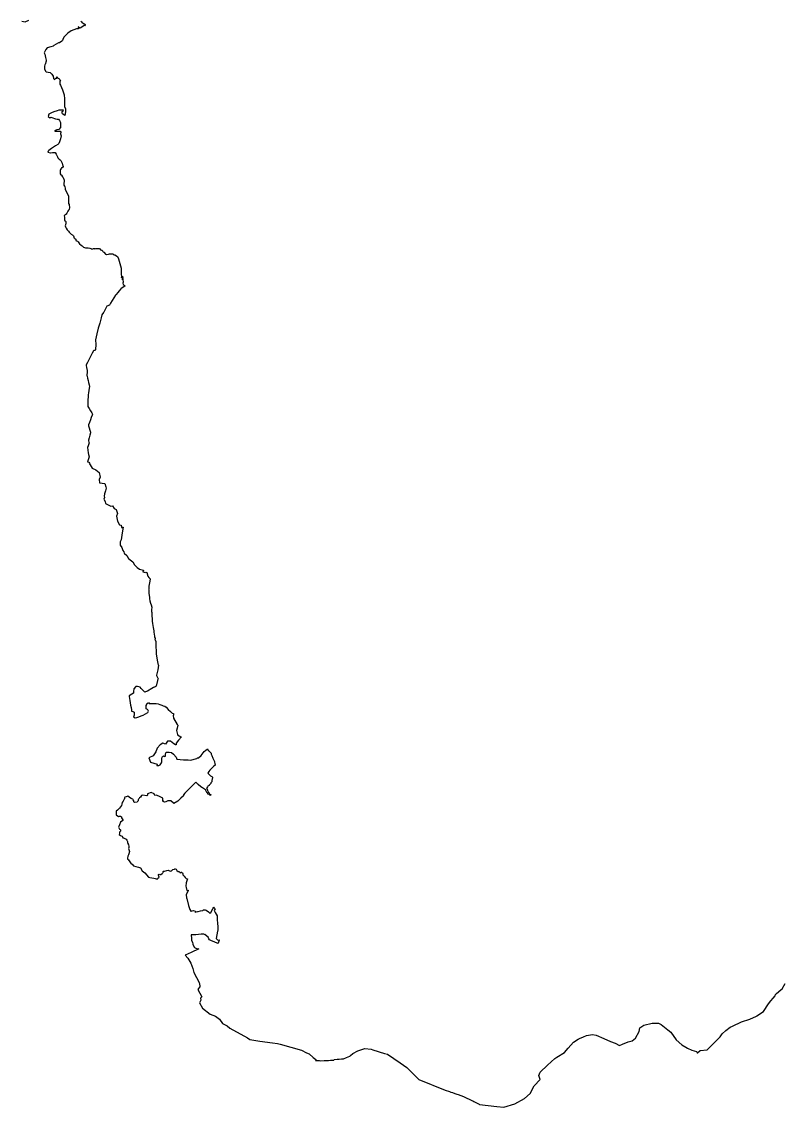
# Model space of a CAD drawing. Header units: metres. Extents: x 291232 to 378809, y 1824167 to 1998918.
# Drawn here: x 316651 to 347730, y 1824167 to 1868442 of the extents above; entities that cross this region are included whole.
import ezdxf

# ---------------------------------------------------------------- set-up
doc = ezdxf.new("R2010")
doc.units = ezdxf.units.M
doc.layers.add('DISTRICT BOUNDRY', color=86, linetype='Continuous')

msp = doc.modelspace()

# ---------------------------------------------------------------- linework, layer by layer
at = {"layer": 'DISTRICT BOUNDRY'}
for points in [[(316651, 1868468, 0), (316788, 1868439, 0), (316938, 1868505, 0)], [(319070, 1868467, 0), (319093, 1868437, 0), (319121, 1868400, 0), (319128, 1868390, 0), (319186, 1868369, 0), (319187, 1868370, 0), (319237, 1868323, 0), (319240, 1868320, 0), (319219, 1868275, 0), (319195, 1868286, 0), (319067, 1868189, 0), (319020, 1868185, 0), (318956, 1868235, 0), (318962, 1868146, 0), (318892, 1868146, 0), (318774, 1868115, 0), (318667, 1868065, 0), (318530, 1867973, 0), (318370, 1867817, 0), (318333, 1867713, 0), (318320, 1867673, 0), (318292, 1867655, 0), (318187, 1867585, 0), (318149, 1867582, 0), (318063, 1867521, 0), (317966, 1867470, 0), (317933, 1867449, 0), (317841, 1867422, 0), (317692, 1867377, 0), (317639, 1867315, 0), (317611, 1867257, 0), (317571, 1867171, 0), (317588, 1867112, 0), (317625, 1866977, 0), (317654, 1866879, 0), (317644, 1866832, 0), (317602, 1866692, 0), (317601, 1866687, 0), (317587, 1866630, 0), (317586, 1866614, 0), (317578, 1866537, 0), (317584, 1866509, 0), (317631, 1866415, 0), (317643, 1866395, 0), (317811, 1866365, 0), (317831, 1866359, 0), (317881, 1866305, 0), (317935, 1866219, 0), (317949, 1866125, 0), (317972, 1866093, 0), (317985, 1866083, 0), (318012, 1866100, 0), (318016, 1866114, 0), (318047, 1866139, 0), (318067, 1866138, 0), (318079, 1866141, 0), (318086, 1866179, 0), (318080, 1866188, 0), (318092, 1866192, 0), (318112, 1866159, 0), (318130, 1866138, 0), (318163, 1866130, 0), (318191, 1866101, 0), (318201, 1866054, 0), (318240, 1866015, 0), (318224, 1866004, 0), (318209, 1866012, 0), (318210, 1865899, 0), (318236, 1865852, 0), (318314, 1865669, 0), (318384, 1865458, 0), (318387, 1865428, 0), (318393, 1865321, 0), (318404, 1865148, 0), (318397, 1865020, 0), (318398, 1864990, 0), (318443, 1864890, 0), (318437, 1864770, 0), (318437, 1864770, 0), (318417, 1864621, 0), (318393, 1864624, 0), (318369, 1864639, 0), (318320, 1864682, 0), (318308, 1864721, 0), (318299, 1864747, 0), (318302, 1864776, 0), (318347, 1864804, 0), (318352, 1864832, 0), (318170, 1864828, 0), (318094, 1864803, 0), (317964, 1864762, 0), (317866, 1864724, 0), (317758, 1864676, 0), (317735, 1864570, 0), (317800, 1864527, 0), (317834, 1864544, 0), (317881, 1864540, 0), (317926, 1864526, 0), (317987, 1864491, 0), (318033, 1864475, 0), (318093, 1864466, 0), (318121, 1864468, 0), (318157, 1864471, 0), (318198, 1864414, 0), (318221, 1864354, 0), (318235, 1864333, 0), (318229, 1864215, 0), (318237, 1864184, 0), (318233, 1864126, 0), (318170, 1864051, 0), (318081, 1864035, 0), (317986, 1863993, 0), (318018, 1863972, 0), (318196, 1863980, 0), (318215, 1863978, 0), (318243, 1863932, 0), (318241, 1863932, 0), (318229, 1863865, 0), (318258, 1863782, 0), (318262, 1863765, 0), (318244, 1863736, 0), (318237, 1863665, 0), (318225, 1863627, 0), (318194, 1863543, 0), (318165, 1863477, 0), (318119, 1863436, 0), (318034, 1863378, 0), (317953, 1863320, 0), (317873, 1863271, 0), (317811, 1863227, 0), (317753, 1863190, 0), (317732, 1863168, 0), (317718, 1863119, 0), (317826, 1863097, 0), (317844, 1863096, 0), (317912, 1863104, 0), (318016, 1863110, 0), (318051, 1863039, 0), (318106, 1862934, 0), (318125, 1862888, 0), (318186, 1862831, 0), (318222, 1862806, 0), (318226, 1862804, 0), (318245, 1862778, 0), (318278, 1862733, 0), (318296, 1862674, 0), (318314, 1862607, 0), (318330, 1862571, 0), (318343, 1862542, 0), (318317, 1862498, 0), (318312, 1862484, 0), (318276, 1862479, 0), (318262, 1862458, 0), (318238, 1862418, 0), (318227, 1862367, 0), (318220, 1862317, 0), (318219, 1862272, 0), (318226, 1862235, 0), (318249, 1862203, 0), (318272, 1862181, 0), (318315, 1862118, 0), (318337, 1862089, 0), (318360, 1862050, 0), (318367, 1862027, 0), (318380, 1861984, 0), (318389, 1861936, 0), (318376, 1861838, 0), (318369, 1861780, 0), (318393, 1861739, 0), (318405, 1861718, 0), (318406, 1861706, 0), (318418, 1861655, 0), (318425, 1861612, 0), (318469, 1861522, 0), (318519, 1861424, 0), (318562, 1861327, 0), (318565, 1861250, 0), (318565, 1861245, 0), (318559, 1861175, 0), (318558, 1861080, 0), (318557, 1861039, 0), (318562, 1861024, 0), (318586, 1860982, 0), (318589, 1860977, 0), (318606, 1860866, 0), (318585, 1860781, 0), (318567, 1860757, 0), (318538, 1860709, 0), (318511, 1860666, 0), (318491, 1860632, 0), (318470, 1860595, 0), (318461, 1860588, 0), (318454, 1860581, 0), (318410, 1860548, 0), (318381, 1860524, 0), (318392, 1860473, 0), (318403, 1860432, 0), (318400, 1860374, 0), (318397, 1860363, 0), (318417, 1860327, 0), (318436, 1860310, 0), (318457, 1860300, 0), (318450, 1860247, 0), (318447, 1860220, 0), (318440, 1860161, 0), (318431, 1860119, 0), (318433, 1860082, 0), (318460, 1860023, 0), (318505, 1859959, 0), (318550, 1859907, 0), (318557, 1859899, 0), (318592, 1859859, 0), (318630, 1859812, 0), (318669, 1859781, 0), (318693, 1859768, 0), (318715, 1859755, 0), (318732, 1859742, 0), (318741, 1859734, 0), (318761, 1859707, 0), (318776, 1859667, 0), (318783, 1859625, 0), (318785, 1859623, 0), (318824, 1859596, 0), (318864, 1859573, 0), (318866, 1859523, 0), (318888, 1859507, 0), (318934, 1859487, 0), (318951, 1859466, 0), (318984, 1859418, 0), (319011, 1859386, 0), (319083, 1859330, 0), (319123, 1859296, 0), (319161, 1859263, 0), (319165, 1859260, 0), (319174, 1859253, 0), (319217, 1859232, 0), (319251, 1859215, 0), (319264, 1859214, 0), (319290, 1859215, 0), (319328, 1859225, 0), (319363, 1859223, 0), (319425, 1859211, 0), (319471, 1859196, 0), (319493, 1859178, 0), (319514, 1859164, 0), (319558, 1859184, 0), (319576, 1859199, 0), (319617, 1859186, 0), (319636, 1859185, 0), (319676, 1859192, 0), (319710, 1859198, 0), (319729, 1859199, 0), (319762, 1859190, 0), (319805, 1859187, 0), (319812, 1859187, 0), (319815, 1859186, 0), (319823, 1859186, 0), (319860, 1859133, 0), (319901, 1859127, 0), (319935, 1859125, 0), (319960, 1859067, 0), (319976, 1859056, 0), (320006, 1859039, 0), (320027, 1859028, 0), (320022, 1859025, 0), (320075, 1858965, 0), (320100, 1858955, 0), (320109, 1858940, 0), (320129, 1858946, 0), (320129, 1858952, 0), (320190, 1858966, 0), (320237, 1858981, 0), (320310, 1858977, 0), (320371, 1858976, 0), (320406, 1858936, 0), (320450, 1858931, 0), (320565, 1858868, 0), (320595, 1858771, 0), (320711, 1858393, 0), (320709, 1858372, 0), (320707, 1858297, 0), (320704, 1858233, 0), (320709, 1858160, 0), (320725, 1858021, 0), (320728, 1858000, 0), (320756, 1858059, 0), (320762, 1858060, 0), (320773, 1857964, 0), (320741, 1857959, 0), (320746, 1857935, 0), (320776, 1857939, 0), (320795, 1857799, 0), (320780, 1857797, 0), (320782, 1857776, 0), (320789, 1857719, 0), (320869, 1857674, 0), (320869, 1857670, 0), (320816, 1857632, 0), (320716, 1857562, 0), (320698, 1857542, 0), (320633, 1857467, 0), (320572, 1857393, 0), (320500, 1857311, 0), (320479, 1857283, 0), (320475, 1857285, 0), (320278, 1856958, 0), (320233, 1856883, 0), (320120, 1856843, 0), (320102, 1856788, 0), (320001, 1856595, 0), (319992, 1856579, 0), (319918, 1856483, 0), (319896, 1856363, 0), (319835, 1856149, 0), (319777, 1855939, 0), (319718, 1855707, 0), (319657, 1855463, 0), (319679, 1855282, 0), (319657, 1855067, 0), (319654, 1855029, 0), (319638, 1855031, 0), (319593, 1855035, 0), (319584, 1855025, 0), (319533, 1854927, 0), (319330, 1854537, 0), (319281, 1854443, 0), (319275, 1854426, 0), (319295, 1854344, 0), (319328, 1854219, 0), (319320, 1854133, 0), (319312, 1854045, 0), (319310, 1854015, 0), (319316, 1853991, 0), (319338, 1853903, 0), (319359, 1853814, 0), (319379, 1853725, 0), (319402, 1853636, 0), (319417, 1853565, 0), (319407, 1853497, 0), (319376, 1853307, 0), (319362, 1853219, 0), (319361, 1853130, 0), (319356, 1853038, 0), (319354, 1852941, 0), (319347, 1852848, 0), (319347, 1852757, 0), (319355, 1852742, 0), (319407, 1852662, 0), (319457, 1852577, 0), (319509, 1852496, 0), (319541, 1852441, 0), (319523, 1852397, 0), (319488, 1852299, 0), (319452, 1852199, 0), (319413, 1852098, 0), (319379, 1852003, 0), (319372, 1851979, 0), (319378, 1851960, 0), (319405, 1851873, 0), (319433, 1851785, 0), (319458, 1851704, 0), (319464, 1851671, 0), (319437, 1851573, 0), (319410, 1851476, 0), (319382, 1851379, 0), (319377, 1851347, 0), (319397, 1851294, 0), (319405, 1851269, 0), (319360, 1851150, 0), (319331, 1851073, 0), (319369, 1850853, 0), (319379, 1850788, 0), (319400, 1850702, 0), (319342, 1850487, 0), (319394, 1850476, 0), (319415, 1850468, 0), (319410, 1850432, 0), (319533, 1850236, 0), (319678, 1850169, 0), (319810, 1850053, 0), (319846, 1849864, 0), (319810, 1849774, 0), (319821, 1849632, 0), (320040, 1849606, 0), (320083, 1849471, 0), (320097, 1849423, 0), (320072, 1849310, 0), (320028, 1849183, 0), (320016, 1849091, 0), (320032, 1849034, 0), (319996, 1848966, 0), (320053, 1848878, 0), (320065, 1848795, 0), (320283, 1848689, 0), (320350, 1848694, 0), (320423, 1848584, 0), (320500, 1848546, 0), (320554, 1848390, 0), (320526, 1848280, 0), (320555, 1848078, 0), (320648, 1847918, 0), (320705, 1847908, 0), (320720, 1847807, 0), (320746, 1847813, 0), (320754, 1847825, 0), (320794, 1847830, 0), (320756, 1847600, 0), (320710, 1847307, 0), (320665, 1847235, 0), (320667, 1847091, 0), (320739, 1846991, 0), (320774, 1846874, 0), (320814, 1846816, 0), (320836, 1846768, 0), (320945, 1846675, 0), (321008, 1846548, 0), (321129, 1846452, 0), (321191, 1846411, 0), (321250, 1846295, 0), (321359, 1846181, 0), (321456, 1846114, 0), (321621, 1846072, 0), (321598, 1846008, 0), (321649, 1845991, 0), (321684, 1845974, 0), (321714, 1845986, 0), (321754, 1845972, 0), (321795, 1845827, 0), (321833, 1845773, 0), (321896, 1845719, 0), (321877, 1845627, 0), (321834, 1845424, 0), (321834, 1845423, 0), (321842, 1845353, 0), (321843, 1845347, 0), (321844, 1845314, 0), (321850, 1845299, 0), (321842, 1845287, 0), (321843, 1845200, 0), (321841, 1845116, 0), (321851, 1845049, 0), (321860, 1844962, 0), (321869, 1844901, 0), (321878, 1844826, 0), (321912, 1844730, 0), (321931, 1844662, 0), (321955, 1844559, 0), (321955, 1844542, 0), (321951, 1844476, 0), (321951, 1844415, 0), (321950, 1844373, 0), (321967, 1844361, 0), (321960, 1844345, 0), (321967, 1844208, 0), (321973, 1844089, 0), (321980, 1843994, 0), (321991, 1843903, 0), (322014, 1843741, 0), (322038, 1843598, 0), (322036, 1843597, 0), (322039, 1843592, 0), (322041, 1843588, 0), (322045, 1843579, 0), (322046, 1843567, 0), (322047, 1843562, 0), (322057, 1843445, 0), (322064, 1843400, 0), (322071, 1843384, 0), (322067, 1843334, 0), (322091, 1843313, 0), (322093, 1843283, 0), (322091, 1843278, 0), (322084, 1843264, 0), (322121, 1843161, 0), (322121, 1843021, 0), (322134, 1842716, 0), (322139, 1842665, 0), (322185, 1842408, 0), (322220, 1842200, 0), (322231, 1842202, 0), (322202, 1842004, 0), (322152, 1841789, 0), (322150, 1841772, 0), (322218, 1841642, 0), (322199, 1841581, 0), (322197, 1841574, 0), (322134, 1841341, 0), (322099, 1841320, 0), (322073, 1841307, 0), (322032, 1841285, 0), (321966, 1841248, 0), (321778, 1841142, 0), (321739, 1841123, 0), (321699, 1841105, 0), (321669, 1841093, 0), (321597, 1841176, 0), (321532, 1841251, 0), (321484, 1841303, 0), (321377, 1841323, 0), (321326, 1841335, 0), (321315, 1841328, 0), (321226, 1841230, 0), (321215, 1841125, 0), (321207, 1841051, 0), (321151, 1841017, 0), (321039, 1840946, 0), (321040, 1840922, 0), (321045, 1840839, 0), (321058, 1840757, 0), (321074, 1840669, 0), (321093, 1840572, 0), (321112, 1840473, 0), (321129, 1840375, 0), (321137, 1840327, 0), (321182, 1840304, 0), (321234, 1840282, 0), (321239, 1840228, 0), (321245, 1840157, 0), (321208, 1840096, 0), (321275, 1840046, 0), (321345, 1840068, 0), (321433, 1840098, 0), (321532, 1840131, 0), (321608, 1840157, 0), (321697, 1840209, 0), (321801, 1840271, 0), (321820, 1840327, 0), (321792, 1840374, 0), (321786, 1840391, 0), (321730, 1840424, 0), (321733, 1840499, 0), (321733, 1840550, 0), (321752, 1840598, 0), (321776, 1840651, 0), (321805, 1840651, 0), (321825, 1840673, 0), (321857, 1840669, 0), (321859, 1840660, 0), (321851, 1840640, 0), (321871, 1840639, 0), (321938, 1840639, 0), (322052, 1840640, 0), (322133, 1840639, 0), (322213, 1840628, 0), (322289, 1840597, 0), (322373, 1840561, 0), (322400, 1840550, 0), (322420, 1840541, 0), (322494, 1840522, 0), (322542, 1840479, 0), (322633, 1840391, 0), (322717, 1840311, 0), (322791, 1840245, 0), (322791, 1840245, 0), (322852, 1840223, 0), (322851, 1840221, 0), (322840, 1840173, 0), (322839, 1840173, 0), (322829, 1840135, 0), (322840, 1840048, 0), (322844, 1840034, 0), (322994, 1839776, 0), (323016, 1839751, 0), (322991, 1839626, 0), (322965, 1839540, 0), (322981, 1839473, 0), (323002, 1839373, 0), (323012, 1839362, 0), (323144, 1839273, 0), (323159, 1839271, 0), (323177, 1839279, 0), (323056, 1839138, 0), (322956, 1839023, 0), (322953, 1838955, 0), (322928, 1838946, 0), (322864, 1838988, 0), (322722, 1839096, 0), (322595, 1839097, 0), (322516, 1838973, 0), (322408, 1839011, 0), (322298, 1838954, 0), (322176, 1838810, 0), (322121, 1838666, 0), (322017, 1838505, 0), (321834, 1838413, 0), (321912, 1838245, 0), (322183, 1838159, 0), (322170, 1838102, 0), (322241, 1838107, 0), (322298, 1838139, 0), (322353, 1838211, 0), (322370, 1838257, 0), (322368, 1838386, 0), (322378, 1838448, 0), (322402, 1838479, 0), (322438, 1838495, 0), (322476, 1838475, 0), (322497, 1838484, 0), (322514, 1838491, 0), (322514, 1838557, 0), (322536, 1838619, 0), (322562, 1838647, 0), (322578, 1838648, 0), (322642, 1838652, 0), (322654, 1838652, 0), (322662, 1838653, 0), (322767, 1838632, 0), (322843, 1838567, 0), (322949, 1838450, 0), (322973, 1838405, 0), (322987, 1838360, 0), (323247, 1838342, 0), (323441, 1838335, 0), (323540, 1838327, 0), (323803, 1838389, 0), (323822, 1838424, 0), (323864, 1838415, 0), (323969, 1838518, 0), (324096, 1838681, 0), (324232, 1838782, 0), (324261, 1838717, 0), (324281, 1838698, 0), (324364, 1838617, 0), (324365, 1838616, 0), (324382, 1838616, 0), (324384, 1838573, 0), (324405, 1838511, 0), (324456, 1838407, 0), (324510, 1838295, 0), (324515, 1838268, 0), (324522, 1838238, 0), (324536, 1838182, 0), (324551, 1838123, 0), (324547, 1838120, 0), (324491, 1838077, 0), (324439, 1838025, 0), (324326, 1837916, 0), (324292, 1837866, 0), (324241, 1837791, 0), (324297, 1837733, 0), (324354, 1837679, 0), (324378, 1837678, 0), (324408, 1837652, 0), (324432, 1837631, 0), (324434, 1837620, 0), (324409, 1837500, 0), (324409, 1837443, 0), (324373, 1837394, 0), (324365, 1837376, 0), (324355, 1837358, 0), (324315, 1837318, 0), (324300, 1837307, 0), (324303, 1837293, 0), (324275, 1837274, 0), (324252, 1837267, 0), (324226, 1837241, 0), (324195, 1837168, 0), (324219, 1837123, 0), (324236, 1837112, 0), (324236, 1837088, 0), (324266, 1837028, 0), (324267, 1837012, 0), (324294, 1836968, 0), (324294, 1836936, 0), (324301, 1836926, 0), (324307, 1836923, 0), (324325, 1836931, 0), (324344, 1836918, 0), (324360, 1836920, 0), (324365, 1836920, 0), (324389, 1836914, 0), (324357, 1836904, 0), (324355, 1836886, 0), (324340, 1836894, 0), (324330, 1836895, 0), (324295, 1836919, 0), (324249, 1836937, 0), (324235, 1836986, 0), (324212, 1837011, 0), (324199, 1837006, 0), (324192, 1837030, 0), (324178, 1837063, 0), (324145, 1837116, 0), (324106, 1837145, 0), (324032, 1837195, 0), (323960, 1837243, 0), (323854, 1837338, 0), (323757, 1837425, 0), (323700, 1837371, 0), (323612, 1837278, 0), (323474, 1837135, 0), (323308, 1836974, 0), (323254, 1836917, 0), (323252, 1836870, 0), (323149, 1836777, 0), (323084, 1836718, 0), (323018, 1836657, 0), (322853, 1836558, 0), (322845, 1836568, 0), (322734, 1836668, 0), (322733, 1836668, 0), (322710, 1836672, 0), (322608, 1836659, 0), (322535, 1836622, 0), (322534, 1836621, 0), (322533, 1836621, 0), (322473, 1836615, 0), (322456, 1836624, 0), (322432, 1836651, 0), (322413, 1836636, 0), (322408, 1836651, 0), (322413, 1836781, 0), (322303, 1836826, 0), (322147, 1836899, 0), (322087, 1836882, 0), (322058, 1836949, 0), (321932, 1837002, 0), (321786, 1836945, 0), (321788, 1836891, 0), (321752, 1836867, 0), (321583, 1836899, 0), (321545, 1836878, 0), (321493, 1836817, 0), (321457, 1836782, 0), (321438, 1836761, 0), (321418, 1836730, 0), (321402, 1836709, 0), (321400, 1836693, 0), (321405, 1836672, 0), (321378, 1836633, 0), (321366, 1836614, 0), (321255, 1836595, 0), (321220, 1836629, 0), (321222, 1836666, 0), (321206, 1836702, 0), (321188, 1836735, 0), (321140, 1836752, 0), (321125, 1836758, 0), (321120, 1836760, 0), (321089, 1836770, 0), (320983, 1836850, 0), (320913, 1836834, 0), (320859, 1836816, 0), (320846, 1836785, 0), (320839, 1836759, 0), (320827, 1836726, 0), (320821, 1836706, 0), (320808, 1836676, 0), (320793, 1836651, 0), (320744, 1836604, 0), (320737, 1836533, 0), (320725, 1836481, 0), (320679, 1836414, 0), (320639, 1836365, 0), (320616, 1836333, 0), (320580, 1836303, 0), (320557, 1836285, 0), (320505, 1836243, 0), (320506, 1836172, 0), (320501, 1836092, 0), (320600, 1836027, 0), (320637, 1836037, 0), (320682, 1836041, 0), (320728, 1836016, 0), (320721, 1835985, 0), (320720, 1835980, 0), (320719, 1835976, 0), (320771, 1835894, 0), (320772, 1835870, 0), (320677, 1835802, 0), (320641, 1835688, 0), (320616, 1835616, 0), (320605, 1835595, 0), (320640, 1835505, 0), (320664, 1835499, 0), (320683, 1835485, 0), (320688, 1835463, 0), (320688, 1835462, 0), (320688, 1835462, 0), (320680, 1835433, 0), (320645, 1835389, 0), (320640, 1835342, 0), (320628, 1835286, 0), (320688, 1835257, 0), (320744, 1835219, 0), (320782, 1835158, 0), (320799, 1835152, 0), (320864, 1835125, 0), (320916, 1835101, 0), (320943, 1835057, 0), (320962, 1835006, 0), (320962, 1834972, 0), (320989, 1834900, 0), (321001, 1834919, 0), (321028, 1834816, 0), (321028, 1834816, 0), (321028, 1834816, 0), (321023, 1834768, 0), (321011, 1834722, 0), (321025, 1834678, 0), (321044, 1834600, 0), (321022, 1834498, 0), (321013, 1834464, 0), (320978, 1834410, 0), (320972, 1834331, 0), (320969, 1834302, 0), (320967, 1834285, 0), (320999, 1834266, 0), (320999, 1834265, 0), (321007, 1834253, 0), (321120, 1834092, 0), (321159, 1834085, 0), (321160, 1834085, 0), (321160, 1834085, 0), (321208, 1834021, 0), (321311, 1833994, 0), (321415, 1833957, 0), (321496, 1833930, 0), (321570, 1833812, 0), (321682, 1833732, 0), (321831, 1833555, 0), (321880, 1833539, 0), (322038, 1833510, 0), (322094, 1833495, 0), (322180, 1833474, 0), (322196, 1833502, 0), (322254, 1833547, 0), (322234, 1833628, 0), (322234, 1833628, 0), (322227, 1833653, 0), (322230, 1833666, 0), (322261, 1833679, 0), (322300, 1833666, 0), (322326, 1833667, 0), (322378, 1833705, 0), (322409, 1833724, 0), (322422, 1833751, 0), (322435, 1833768, 0), (322430, 1833787, 0), (322427, 1833801, 0), (322427, 1833802, 0), (322429, 1833802, 0), (322478, 1833803, 0), (322575, 1833825, 0), (322628, 1833832, 0), (322678, 1833807, 0), (322704, 1833799, 0), (322755, 1833804, 0), (322766, 1833811, 0), (322798, 1833846, 0), (322817, 1833861, 0), (322872, 1833880, 0), (322886, 1833885, 0), (322905, 1833887, 0), (322920, 1833889, 0), (322949, 1833873, 0), (322982, 1833830, 0), (323033, 1833789, 0), (323059, 1833786, 0), (323085, 1833766, 0), (323100, 1833740, 0), (323113, 1833732, 0), (323140, 1833738, 0), (323158, 1833737, 0), (323162, 1833750, 0), (323168, 1833755, 0), (323216, 1833725, 0), (323221, 1833704, 0), (323232, 1833649, 0), (323257, 1833620, 0), (323275, 1833591, 0), (323318, 1833536, 0), (323366, 1833503, 0), (323409, 1833486, 0), (323410, 1833486, 0), (323368, 1833319, 0), (323351, 1833189, 0), (323356, 1833135, 0), (323384, 1833007, 0), (323446, 1833023, 0), (323446, 1833013, 0), (323448, 1833000, 0), (323364, 1832845, 0), (323380, 1832698, 0), (323384, 1832676, 0), (323460, 1832399, 0), (323515, 1832232, 0), (323550, 1832171, 0), (323567, 1832168, 0), (323604, 1832175, 0), (323660, 1832192, 0), (323735, 1832167, 0), (323710, 1832133, 0), (323740, 1832122, 0), (323774, 1832139, 0), (323823, 1832148, 0), (323858, 1832156, 0), (323948, 1832176, 0), (324031, 1832187, 0), (324045, 1832192, 0), (324067, 1832215, 0), (324139, 1832223, 0), (324182, 1832211, 0), (324270, 1832138, 0), (324329, 1832090, 0), (324368, 1832102, 0), (324392, 1832171, 0), (324445, 1832254, 0), (324489, 1832325, 0), (324502, 1832318, 0), (324533, 1832262, 0), (324538, 1832260, 0), (324542, 1832257, 0), (324500, 1832187, 0), (324541, 1832117, 0), (324634, 1831979, 0), (324624, 1831929, 0), (324634, 1831834, 0), (324646, 1831645, 0), (324648, 1831547, 0), (324650, 1831552, 0), (324652, 1831372, 0), (324642, 1831356, 0), (324591, 1831048, 0), (324644, 1830995, 0), (324717, 1830987, 0), (324715, 1830978, 0), (324663, 1830855, 0), (324654, 1830845, 0), (324499, 1830912, 0), (324401, 1830962, 0), (324338, 1830987, 0), (324315, 1831003, 0), (324292, 1831041, 0), (324258, 1831100, 0), (324143, 1831200, 0), (324130, 1831224, 0), (324110, 1831220, 0), (324087, 1831222, 0), (323973, 1831225, 0), (323750, 1831206, 0), (323567, 1831198, 0), (323574, 1831057, 0), (323586, 1830981, 0), (323615, 1830891, 0), (323632, 1830833, 0), (323628, 1830803, 0), (323701, 1830684, 0), (323751, 1830660, 0), (323877, 1830635, 0), (323876, 1830625, 0), (323563, 1830484, 0), (323317, 1830366, 0), (323428, 1830255, 0), (323424, 1830250, 0), (323552, 1830040, 0), (323640, 1829829, 0), (323680, 1829661, 0), (323899, 1829258, 0), (323926, 1829119, 0), (323929, 1829102, 0), (323844, 1828967, 0), (324001, 1828672, 0), (323944, 1828622, 0), (323960, 1828533, 0), (323911, 1828423, 0), (324035, 1828205, 0), (324339, 1827968, 0), (324563, 1827882, 0), (324724, 1827759, 0), (324845, 1827580, 0), (325032, 1827487, 0), (325141, 1827392, 0), (325147, 1827388, 0), (325861, 1826994, 0), (325962, 1826925, 0), (325967, 1826927, 0), (326366, 1826868, 0), (326889, 1826792, 0), (327095, 1826762, 0), (327198, 1826747, 0), (328065, 1826498, 0), (328273, 1826394, 0), (328376, 1826341, 0), (328546, 1826204, 0), (328659, 1826112, 0), (328646, 1826081, 0), (328789, 1826070, 0), (328830, 1826067, 0), (328988, 1826071, 0), (329038, 1826074, 0), (329132, 1826078, 0), (329175, 1826080, 0), (329247, 1826084, 0), (329334, 1826088, 0), (329390, 1826090, 0), (329396, 1826115, 0), (329520, 1826123, 0), (329606, 1826131, 0), (329705, 1826142, 0), (329783, 1826143, 0), (329899, 1826199, 0), (330038, 1826255, 0), (330073, 1826283, 0), (330162, 1826355, 0), (330368, 1826469, 0), (330650, 1826565, 0), (330916, 1826533, 0), (330981, 1826509, 0), (331452, 1826367, 0), (331579, 1826328, 0), (332092, 1825976, 0), (332370, 1825785, 0), (332474, 1825681, 0), (332852, 1825303, 0), (333934, 1824869, 0), (334110, 1824807, 0), (334158, 1824790, 0), (334231, 1824764, 0), (334324, 1824731, 0), (334404, 1824704, 0), (334458, 1824685, 0), (334679, 1824608, 0), (335048, 1824433, 0), (335063, 1824427, 0), (335104, 1824405, 0), (335314, 1824294, 0), (335337, 1824282, 0), (336039, 1824203, 0), (336331, 1824167, 0), (336771, 1824310, 0), (337166, 1824524, 0), (337398, 1824731, 0), (337564, 1825037, 0), (337814, 1825294, 0), (337750, 1825462, 0), (337807, 1825596, 0), (338101, 1825889, 0), (338407, 1826162, 0), (338492, 1826213, 0), (338802, 1826399, 0), (338956, 1826579, 0), (339167, 1826822, 0), (339359, 1826941, 0), (339411, 1826973, 0), (339577, 1827044, 0), (339703, 1827097, 0), (339938, 1827130, 0), (340090, 1827112, 0), (340408, 1826970, 0), (340677, 1826847, 0), (340871, 1826788, 0), (341041, 1826681, 0), (341165, 1826745, 0), (341394, 1826835, 0), (341560, 1826878, 0), (341696, 1826984, 0), (341846, 1827260, 0), (341880, 1827411, 0), (341951, 1827457, 0), (342034, 1827510, 0), (342376, 1827591, 0), (342638, 1827601, 0), (342748, 1827549, 0), (343013, 1827329, 0), (343134, 1827224, 0), (343357, 1826920, 0), (343583, 1826720, 0), (343754, 1826612, 0), (343820, 1826580, 0), (343993, 1826495, 0), (344189, 1826443, 0), (344198, 1826427, 0), (344217, 1826393, 0), (344219, 1826384, 0), (344221, 1826381, 0), (344224, 1826384, 0), (344342, 1826486, 0), (344628, 1826508, 0), (344964, 1826849, 0), (345149, 1827042, 0), (345230, 1827158, 0), (345388, 1827292, 0), (345564, 1827436, 0), (345656, 1827474, 0), (346021, 1827652, 0), (346360, 1827761, 0), (346634, 1827886, 0), (346647, 1827893, 0), (346927, 1828073, 0), (347120, 1828381, 0), (347219, 1828504, 0), (347321, 1828613, 0), (347397, 1828717, 0), (347413, 1828762, 0), (347450, 1828801, 0), (347453, 1828805, 0), (347629, 1828954, 0), (347682, 1828998, 0), (347812, 1829211, 0)]]:
    msp.add_polyline3d(points, dxfattribs=at)

doc.saveas('drawing.dxf')
